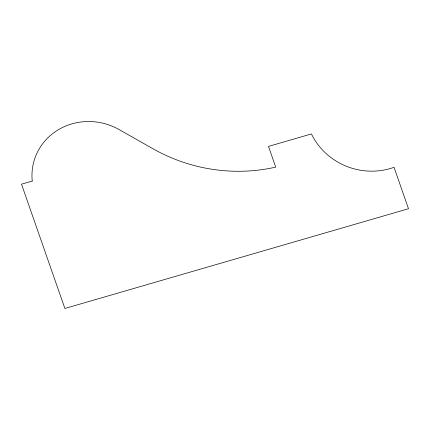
<?xml version="1.0" encoding="UTF-8"?>
<svg xmlns="http://www.w3.org/2000/svg" width="430" height="430" viewBox="0 0 430 430"><rect width="100%" height="100%" fill="white"/><g stroke="black" fill="none" stroke-linecap="round" stroke-linejoin="round"><path stroke-width="0.64" d="M32.239 181.062L21.5 184.18L64.887 308.477L408.5 208.733L394.036 167.302A64.516 60.963 17.5 0 1 311.438 133.94L268.487 146.404L275.716 167.125A164.496 155.44 17.5 0 1 152.924 148.726L119.137 129.586A58.819 55.578 17.5 0 0 58.475 129.656A58.819 55.578 17.5 0 0 32.239 181.062"/></g></svg>
